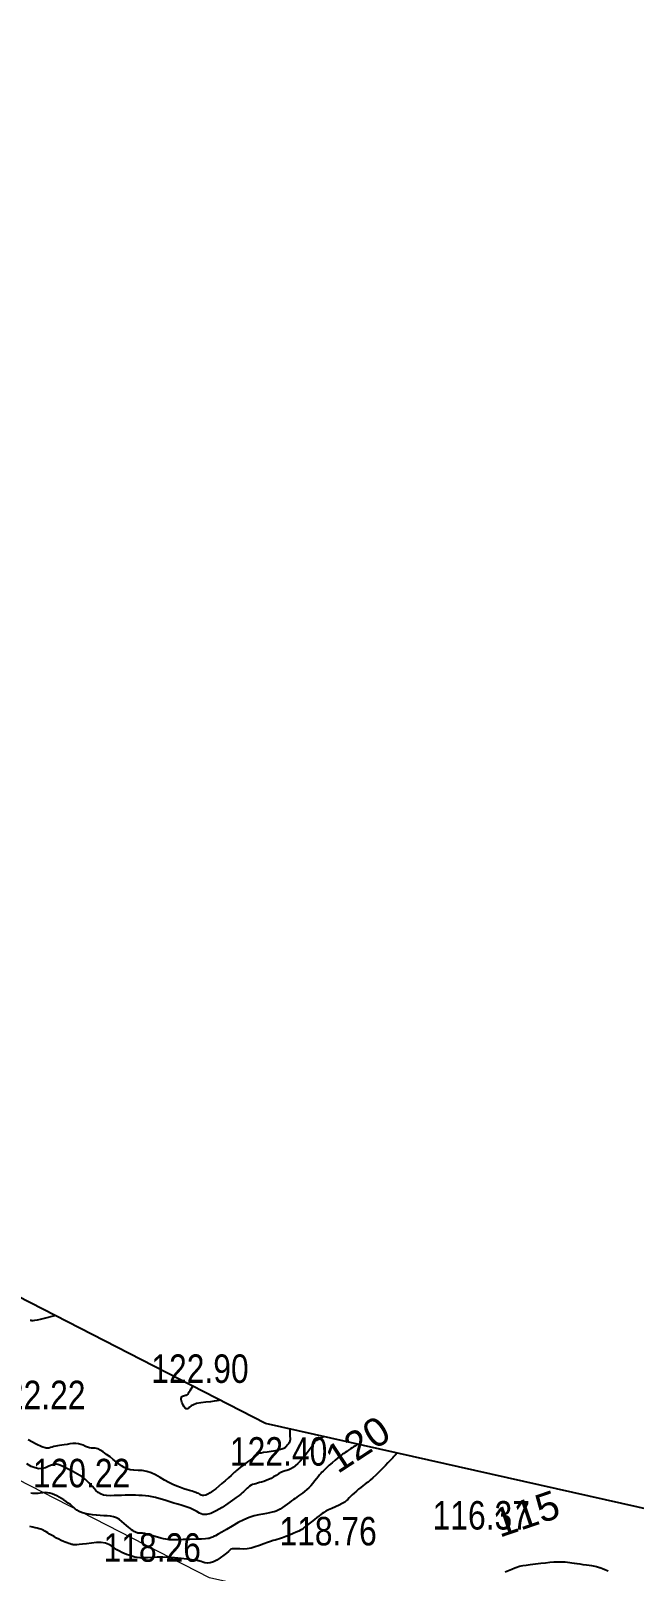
# Model space of a CAD drawing. Header units: metres. Extents: x 429565 to 431255, y 2472510 to 2473324.
# Drawn here: x 430944.5 to 431018.7, y 2472700 to 2472889.3 of the extents above; entities that cross this region are included whole.
import ezdxf
from ezdxf.enums import TextEntityAlignment as Align

# ---------------------------------------------------------------- set-up
doc = ezdxf.new("R2010")
doc.units = ezdxf.units.M
for name, color, linetype in [('Docao', 7, 'Continuous'), ('hanh nha', 6, 'Continuous'), ('MHBS_DongMuc', 3, 'Continuous'), ('RG', 3, 'Continuous')]:
    doc.layers.add(name, color=color, linetype=linetype)
doc.layers.add('PLine_74', color=74, linetype='Continuous', lineweight=0)
doc.styles.get("Standard").update_dxf_attribs({"font": 'arial.ttf'})
doc.linetypes.add('R_GIOI_TV', pattern='A,0,[133,ltypeshp.shx,S=0.04,R=0,X=-0.03,Y=0],-0.5', length=0.5)

# ---------------------------------------------------------------- blocks, each defined once
blk = doc.blocks.new('A$Ce915ad33')
at = {"layer": 'MHBS_DongMuc', "color": 8}
for points, elevation in [([(431015.45, 2472699.96), (431015.07, 2472700.12), (431014.78, 2472700.25), (431014.58, 2472700.33), (431014.46, 2472700.38), (431014.38, 2472700.4), (431014.28, 2472700.43), (431014.16, 2472700.46), (431014.02, 2472700.49), (431013.87, 2472700.53), (431013.68, 2472700.57), (431013.44, 2472700.61), (431013.14, 2472700.66), (431012.8, 2472700.71), (431012.41, 2472700.76), (431012.01, 2472700.82), (431011.64, 2472700.87), (431011.31, 2472700.92), (431011.01, 2472700.97), (431010.74, 2472701.01), (431010.48, 2472701.04), (431010.19, 2472701.07), (431009.88, 2472701.08), (431009.54, 2472701.09), (431009.18, 2472701.08), (431008.78, 2472701.06), (431008.31, 2472701.02), (431007.78, 2472700.97), (431007.18, 2472700.91), (431006.52, 2472700.82), (431005.89, 2472700.74), (431005.38, 2472700.67), (431004.99, 2472700.62), (431004.73, 2472700.57), (431004.58, 2472700.54), (431004.46, 2472700.5), (431004.26, 2472700.43), (431003.99, 2472700.33), (431003.64, 2472700.19), (431003.22, 2472700.02), (431002.8, 2472699.85)], 113), ([(430989.51, 2472714.49), (430989.33, 2472714.27), (430989.24, 2472714.17), (430989.13, 2472714.05), (430989, 2472713.91), (430988.84, 2472713.74), (430988.65, 2472713.53), (430988.4, 2472713.28), (430988.09, 2472712.97), (430987.74, 2472712.61), (430987.33, 2472712.2), (430986.92, 2472711.79), (430986.55, 2472711.45), (430986.23, 2472711.16), (430985.96, 2472710.93), (430985.74, 2472710.77), (430985.53, 2472710.62), (430985.31, 2472710.45), (430985.06, 2472710.25), (430984.8, 2472710.04), (430984.53, 2472709.81), (430984.25, 2472709.57), (430984.02, 2472709.35), (430983.81, 2472709.15), (430983.63, 2472708.97), (430983.49, 2472708.8), (430983.33, 2472708.64), (430983.09, 2472708.47), (430982.78, 2472708.29), (430982.4, 2472708.1), (430981.95, 2472707.89), (430981.5, 2472707.69), (430981.11, 2472707.51), (430980.78, 2472707.34), (430980.53, 2472707.2), (430980.33, 2472707.07), (430980.16, 2472706.93), (430979.94, 2472706.76), (430979.67, 2472706.55), (430979.37, 2472706.32), (430979.03, 2472706.05), (430978.69, 2472705.78), (430978.4, 2472705.55), (430978.16, 2472705.37), (430977.97, 2472705.22), (430977.83, 2472705.11), (430977.67, 2472705.01), (430977.44, 2472704.89), (430977.14, 2472704.75), (430976.77, 2472704.59), (430976.32, 2472704.4), (430975.85, 2472704.22), (430975.45, 2472704.07), (430975.09, 2472703.94), (430974.79, 2472703.85), (430974.54, 2472703.79), (430974.29, 2472703.73), (430973.97, 2472703.63), (430973.59, 2472703.5), (430973.15, 2472703.33), (430972.64, 2472703.14), (430972.11, 2472702.95), (430971.61, 2472702.81), (430971.12, 2472702.72), (430970.66, 2472702.68), (430970.21, 2472702.7), (430969.82, 2472702.73), (430969.51, 2472702.73), (430969.27, 2472702.72), (430969.12, 2472702.69), (430969.04, 2472702.63), (430968.97, 2472702.54), (430968.81, 2472702.39), (430968.56, 2472702.19), (430968.22, 2472701.93), (430967.8, 2472701.62), (430967.36, 2472701.32), (430966.95, 2472701.11), (430966.57, 2472700.98), (430966.23, 2472700.95), (430965.92, 2472701), (430965.66, 2472701.09), (430965.44, 2472701.16), (430965.28, 2472701.21), (430965.16, 2472701.25), (430965.09, 2472701.26), (430964.98, 2472701.28), (430964.71, 2472701.32), (430964.28, 2472701.37), (430963.71, 2472701.44), (430962.98, 2472701.53), (430962.19, 2472701.62), (430961.45, 2472701.67), (430960.74, 2472701.7), (430960.06, 2472701.69), (430959.43, 2472701.66), (430958.85, 2472701.62), (430958.35, 2472701.61), (430957.92, 2472701.62), (430957.57, 2472701.65), (430957.3, 2472701.71), (430957.06, 2472701.78), (430956.81, 2472701.86), (430956.55, 2472701.94), (430956.28, 2472702.04), (430956, 2472702.15), (430955.71, 2472702.28), (430955.41, 2472702.43), (430955.1, 2472702.61), (430954.79, 2472702.81), (430954.47, 2472703.04), (430954.11, 2472703.26), (430953.68, 2472703.4), (430953.18, 2472703.48), (430952.61, 2472703.49), (430951.98, 2472703.43), (430951.36, 2472703.35), (430950.86, 2472703.29), (430950.47, 2472703.24), (430950.18, 2472703.22), (430950.02, 2472703.21), (430949.91, 2472703.21), (430949.81, 2472703.22), (430949.71, 2472703.23), (430949.63, 2472703.24), (430949.55, 2472703.26), (430949.46, 2472703.28), (430949.34, 2472703.32), (430949.18, 2472703.38), (430948.99, 2472703.45), (430948.76, 2472703.54), (430948.52, 2472703.64), (430948.25, 2472703.76), (430947.98, 2472703.9), (430947.69, 2472704.05), (430947.38, 2472704.22), (430947.08, 2472704.39), (430946.82, 2472704.54), (430946.6, 2472704.68), (430946.41, 2472704.8), (430946.26, 2472704.9), (430946.11, 2472704.99), (430945.94, 2472705.07), (430945.75, 2472705.14), (430945.54, 2472705.19), (430945.31, 2472705.24), (430945.05, 2472705.29), (430944.75, 2472705.37), (430944.42, 2472705.48)], 119), ([(430984.68, 2472715.57), (430984.32, 2472715.34), (430984.18, 2472715.25), (430984.01, 2472715.13), (430983.8, 2472715), (430983.57, 2472714.85), (430983.34, 2472714.7), (430983.14, 2472714.56), (430982.97, 2472714.45), (430982.84, 2472714.36), (430982.75, 2472714.29), (430982.63, 2472714.2), (430982.46, 2472714.06), (430982.22, 2472713.86), (430981.93, 2472713.61), (430981.56, 2472713.3), (430981.2, 2472712.99), (430980.89, 2472712.71), (430980.64, 2472712.48), (430980.43, 2472712.28), (430980.29, 2472712.13), (430980.16, 2472711.98), (430980.01, 2472711.8), (430979.83, 2472711.58), (430979.63, 2472711.33), (430979.4, 2472711.04), (430979.17, 2472710.75), (430978.92, 2472710.48), (430978.67, 2472710.23), (430978.42, 2472709.99), (430978.16, 2472709.78), (430977.9, 2472709.58), (430977.66, 2472709.39), (430977.43, 2472709.22), (430977.2, 2472709.06), (430976.99, 2472708.91), (430976.78, 2472708.77), (430976.54, 2472708.6), (430976.29, 2472708.42), (430976.02, 2472708.22), (430975.74, 2472707.99), (430975.45, 2472707.78), (430975.17, 2472707.6), (430974.91, 2472707.46), (430974.66, 2472707.35), (430974.43, 2472707.28), (430974.17, 2472707.21), (430973.85, 2472707.14), (430973.47, 2472707.07), (430973.03, 2472706.98), (430972.52, 2472706.89), (430971.97, 2472706.76), (430971.36, 2472706.56), (430970.71, 2472706.28), (430970.02, 2472705.94), (430969.28, 2472705.52), (430968.57, 2472705.11), (430967.99, 2472704.77), (430967.54, 2472704.51), (430967.2, 2472704.33), (430966.99, 2472704.23), (430966.85, 2472704.17), (430966.72, 2472704.12), (430966.61, 2472704.07), (430966.52, 2472704.03), (430966.44, 2472704), (430966.29, 2472703.98), (430965.98, 2472703.95), (430965.5, 2472703.92), (430964.86, 2472703.9), (430964.06, 2472703.87), (430963.25, 2472703.85), (430962.57, 2472703.83), (430962.03, 2472703.83), (430961.62, 2472703.84), (430961.35, 2472703.86), (430961.12, 2472703.9), (430960.84, 2472703.96), (430960.49, 2472704.04), (430960.09, 2472704.16), (430959.62, 2472704.29), (430959.17, 2472704.43), (430958.79, 2472704.53), (430958.49, 2472704.6), (430958.26, 2472704.64), (430958.1, 2472704.64), (430957.99, 2472704.64), (430957.88, 2472704.64), (430957.78, 2472704.65), (430957.68, 2472704.66), (430957.58, 2472704.69), (430957.48, 2472704.72), (430957.37, 2472704.78), (430957.23, 2472704.86), (430957.08, 2472704.95), (430956.91, 2472705.07), (430956.72, 2472705.21), (430956.51, 2472705.38), (430956.27, 2472705.59), (430956, 2472705.82), (430955.71, 2472706.08), (430955.4, 2472706.33), (430955.06, 2472706.52), (430954.7, 2472706.66), (430954.32, 2472706.74), (430953.91, 2472706.77), (430953.49, 2472706.77), (430953.04, 2472706.8), (430952.59, 2472706.84), (430952.12, 2472706.9), (430951.63, 2472706.98), (430951.17, 2472707.07), (430950.77, 2472707.18), (430950.45, 2472707.31), (430950.18, 2472707.46), (430949.99, 2472707.62), (430949.81, 2472707.79), (430949.61, 2472707.97), (430949.39, 2472708.15), (430949.13, 2472708.34), (430948.86, 2472708.53), (430948.57, 2472708.72), (430948.28, 2472708.9), (430947.99, 2472709.07), (430947.71, 2472709.23), (430947.43, 2472709.37), (430947.14, 2472709.49), (430946.86, 2472709.58), (430946.57, 2472709.62), (430946.27, 2472709.63), (430945.98, 2472709.59), (430945.69, 2472709.55), (430945.42, 2472709.52), (430945.18, 2472709.5), (430944.96, 2472709.5), (430944.77, 2472709.51), (430944.51, 2472709.58)], 120), ([(430980.51, 2472716.51), (430980.46, 2472716.48), (430980.43, 2472716.46), (430980.39, 2472716.44), (430980.34, 2472716.41), (430980.27, 2472716.37), (430980.19, 2472716.32), (430980.1, 2472716.28), (430979.99, 2472716.22), (430979.87, 2472716.17), (430979.73, 2472716.11), (430979.61, 2472716.05), (430979.51, 2472716), (430979.43, 2472715.95), (430979.39, 2472715.9), (430979.38, 2472715.86), (430979.35, 2472715.79), (430979.28, 2472715.65), (430979.15, 2472715.45), (430978.97, 2472715.19), (430978.74, 2472714.86), (430978.48, 2472714.51), (430978.2, 2472714.16), (430977.92, 2472713.83), (430977.63, 2472713.51), (430977.32, 2472713.21), (430977.02, 2472712.93), (430976.74, 2472712.71), (430976.48, 2472712.54), (430976.23, 2472712.43), (430976, 2472712.36), (430975.77, 2472712.31), (430975.52, 2472712.22), (430975.25, 2472712.1), (430974.96, 2472711.94), (430974.66, 2472711.75), (430974.35, 2472711.55), (430974.04, 2472711.38), (430973.74, 2472711.23), (430973.45, 2472711.1), (430973.16, 2472711.01), (430972.88, 2472710.92), (430972.62, 2472710.85), (430972.38, 2472710.78), (430972.16, 2472710.72), (430971.96, 2472710.67), (430971.77, 2472710.61), (430971.59, 2472710.53), (430971.41, 2472710.43), (430971.25, 2472710.31), (430971.1, 2472710.17), (430970.95, 2472710.02), (430970.8, 2472709.88), (430970.64, 2472709.73), (430970.49, 2472709.59), (430970.33, 2472709.45), (430970.11, 2472709.27), (430969.77, 2472709.01), (430969.3, 2472708.69), (430968.72, 2472708.28), (430968.02, 2472707.81), (430967.3, 2472707.37), (430966.66, 2472707.07), (430966.11, 2472706.93), (430965.65, 2472706.93), (430965.27, 2472707.09), (430964.92, 2472707.31), (430964.52, 2472707.51), (430964.09, 2472707.7), (430963.62, 2472707.88), (430963.1, 2472708.04), (430962.58, 2472708.2), (430962.08, 2472708.35), (430961.6, 2472708.5), (430961.13, 2472708.65), (430960.69, 2472708.79), (430960.26, 2472708.92), (430959.84, 2472709.03), (430959.42, 2472709.12), (430959.01, 2472709.19), (430958.61, 2472709.24), (430958.2, 2472709.27), (430957.8, 2472709.29), (430957.39, 2472709.31), (430956.97, 2472709.31), (430956.55, 2472709.31), (430956.12, 2472709.3), (430955.68, 2472709.29), (430955.23, 2472709.28), (430954.77, 2472709.27), (430954.3, 2472709.25), (430953.84, 2472709.27), (430953.44, 2472709.33), (430953.09, 2472709.46), (430952.79, 2472709.64), (430952.53, 2472709.87), (430952.31, 2472710.13), (430952.09, 2472710.37), (430951.87, 2472710.6), (430951.66, 2472710.82), (430951.46, 2472711.03), (430951.25, 2472711.23), (430951.02, 2472711.41), (430950.78, 2472711.59), (430950.53, 2472711.75), (430950.26, 2472711.91), (430949.98, 2472712.06), (430949.68, 2472712.22), (430949.37, 2472712.38), (430949.04, 2472712.55), (430948.69, 2472712.73), (430948.36, 2472712.88), (430948.08, 2472713.01), (430947.85, 2472713.09), (430947.66, 2472713.13), (430947.52, 2472713.14), (430947.38, 2472713.11), (430947.19, 2472713.06), (430946.95, 2472712.97), (430946.66, 2472712.85), (430946.32, 2472712.69), (430945.94, 2472712.58), (430945.52, 2472712.57), (430945.06, 2472712.66), (430944.56, 2472712.85), (430944.02, 2472713.15)], 121), ([(430976.35, 2472717.45), (430976.36, 2472716.69), (430976.36, 2472716.51), (430976.37, 2472716.35), (430976.37, 2472716.22), (430976.37, 2472716.12), (430976.36, 2472716.04), (430976.34, 2472715.94), (430976.3, 2472715.85), (430976.25, 2472715.75), (430976.18, 2472715.64), (430976.11, 2472715.54), (430976.02, 2472715.44), (430975.94, 2472715.34), (430975.85, 2472715.24), (430975.76, 2472715.15), (430975.62, 2472715.06), (430975.38, 2472714.97), (430975.05, 2472714.88), (430974.61, 2472714.78), (430974.07, 2472714.69), (430973.55, 2472714.6), (430973.13, 2472714.54), (430972.84, 2472714.49), (430972.66, 2472714.46), (430972.59, 2472714.46), (430972.58, 2472714.46), (430972.58, 2472714.47), (430972.57, 2472714.47), (430972.57, 2472714.47), (430972.57, 2472714.47), (430972.57, 2472714.48), (430972.57, 2472714.48), (430972.56, 2472714.48), (430972.56, 2472714.48), (430972.56, 2472714.48), (430972.56, 2472714.48), (430972.55, 2472714.48), (430972.54, 2472714.48), (430972.53, 2472714.47), (430972.52, 2472714.46), (430972.5, 2472714.46), (430972.49, 2472714.45), (430972.48, 2472714.44), (430972.48, 2472714.42), (430972.47, 2472714.41), (430972.42, 2472714.36), (430972.26, 2472714.23), (430972, 2472714.03), (430971.63, 2472713.75), (430971.16, 2472713.39), (430970.69, 2472713.03), (430970.3, 2472712.74), (430970, 2472712.5), (430969.79, 2472712.33), (430969.67, 2472712.23), (430969.56, 2472712.12), (430969.38, 2472711.96), (430969.13, 2472711.73), (430968.81, 2472711.44), (430968.42, 2472711.09), (430968.01, 2472710.73), (430967.61, 2472710.4), (430967.24, 2472710.11), (430966.9, 2472709.85), (430966.57, 2472709.62), (430966.28, 2472709.44), (430966.02, 2472709.32), (430965.8, 2472709.26), (430965.61, 2472709.26), (430965.45, 2472709.33), (430965.31, 2472709.41), (430965.15, 2472709.5), (430964.97, 2472709.58), (430964.78, 2472709.65), (430964.57, 2472709.72), (430964.33, 2472709.79), (430964.04, 2472709.88), (430963.72, 2472709.98), (430963.34, 2472710.1), (430962.92, 2472710.24), (430962.47, 2472710.4), (430961.99, 2472710.61), (430961.49, 2472710.86), (430960.96, 2472711.16), (430960.41, 2472711.5), (430959.85, 2472711.82), (430959.3, 2472712.07), (430958.76, 2472712.24), (430958.22, 2472712.34), (430957.7, 2472712.36), (430957.2, 2472712.37), (430956.75, 2472712.43), (430956.34, 2472712.55), (430955.98, 2472712.71), (430955.66, 2472712.92), (430955.35, 2472713.17), (430955.02, 2472713.43), (430954.65, 2472713.71), (430954.26, 2472714.01), (430953.84, 2472714.33), (430953.43, 2472714.62), (430953.06, 2472714.84), (430952.74, 2472715), (430952.45, 2472715.09), (430952.21, 2472715.11), (430951.98, 2472715.11), (430951.74, 2472715.15), (430951.49, 2472715.21), (430951.23, 2472715.31), (430950.96, 2472715.44), (430950.68, 2472715.56), (430950.37, 2472715.64), (430950.04, 2472715.68), (430949.7, 2472715.67), (430949.33, 2472715.62), (430948.97, 2472715.55), (430948.64, 2472715.49), (430948.34, 2472715.44), (430948.06, 2472715.4), (430947.82, 2472715.37), (430947.6, 2472715.34), (430947.37, 2472715.29), (430947.16, 2472715.23), (430946.94, 2472715.16), (430946.73, 2472715.07), (430946.42, 2472715.07), (430945.89, 2472715.24), (430945.16, 2472715.59), (430944.21, 2472716.12)], 122), ([(430944.46, 2472730.82), (430944.55, 2472730.81), (430944.65, 2472730.79), (430944.8, 2472730.79), (430945.02, 2472730.82), (430945.33, 2472730.87), (430945.72, 2472730.96), (430946.19, 2472731.07), (430947.47, 2472731.4)], 122), ([(430967.71, 2472721.01), (430967.6, 2472720.93), (430967.39, 2472720.89), (430967.06, 2472720.85), (430966.6, 2472720.79), (430966.01, 2472720.73), (430965.4, 2472720.66), (430964.9, 2472720.56), (430964.51, 2472720.43), (430964.22, 2472720.29), (430964.03, 2472720.12), (430963.9, 2472719.98), (430963.77, 2472719.91), (430963.63, 2472719.92), (430963.5, 2472720.01), (430963.38, 2472720.18), (430963.26, 2472720.38), (430963.16, 2472720.57), (430963.09, 2472720.75), (430963.03, 2472720.91), (430963, 2472721.07), (430962.99, 2472721.21), (430963.02, 2472721.33), (430963.08, 2472721.42), (430963.17, 2472721.49), (430963.29, 2472721.54), (430963.42, 2472721.57), (430963.53, 2472721.6), (430963.61, 2472721.62), (430963.68, 2472721.64), (430963.72, 2472721.65), (430963.76, 2472721.68), (430963.82, 2472721.74), (430963.9, 2472721.85), (430964, 2472722), (430964.12, 2472722.18), (430964.44, 2472722.69)], 123)]:
    blk.add_lwpolyline(points, dxfattribs=dict(at, elevation=elevation))
at = {"layer": 'PLine_74', "color": 8, "flags": 128}
for points in [[(430513.54, 2472748.35), (430684.57, 2472710.27), (430825.15, 2472620.9), (431016.18, 2472539.52), (431216.96, 2472528.18), (431248.4, 2472665.71), (431122.68, 2472684.57), (430973.35, 2472718.12), (430847.53, 2472782.65), (430755.16, 2472869.51), (430572.78, 2472900.71)], [(430518.91, 2472767.64), (430692.33, 2472729.03), (430834.49, 2472638.66), (431019.02, 2472560.05), (431209.35, 2472584.54), (431224.1, 2472649.13), (431119, 2472664.89), (430966.49, 2472699.16), (430835.89, 2472766.14), (430745.85, 2472850.81), (430566.44, 2472881.51)], [(430518.91, 2472767.64), (430692.33, 2472729.03), (430834.49, 2472638.66), (431019.02, 2472560.05), (431209.35, 2472584.54), (431224.1, 2472649.13), (431119, 2472664.89), (430966.49, 2472699.16), (430835.89, 2472766.14), (430745.85, 2472850.81), (430566.44, 2472881.51)]]:
    blk.add_lwpolyline(points, dxfattribs=at)
at = {"layer": 'RG', "color": 8, "linetype": 'R_GIOI_TV', "ltscale": 3}
blk.add_lwpolyline([(431066.96, 2472697.09), (430973.35, 2472718.12), (430935.25, 2472737.66), (430918.61, 2472722.51), (430898.08, 2472704.39), (430890.63, 2472699.72)], dxfattribs=at)
at = {"layer": 'Docao', "color": 8, "width": 0.8}
for s, p in [('122.90', (430959.33, 2472723.11)), ('122.22', (430939.28, 2472719.88)), ('122.40', (430968.99, 2472712.94)), ('120.22', (430944.78, 2472710.28)), ('116.37', (430993.89, 2472705.09)), ('118.76', (430975.07, 2472703.14)), ('118.26', (430953.46, 2472701.13))]:
    blk.add_text(s, height=3.5, dxfattribs=at).set_placement(p)
at = {"layer": 'MHBS_DongMuc', "color": 8}
for s, rotation, p in [('120', 33.1723, (430984.68, 2472715.57, 120)), ('115', 18.8869, (431005.42, 2472707.02, 115))]:
    blk.add_text(s, height=3.5, rotation=rotation, dxfattribs=at).set_placement(p, align=Align.MIDDLE)

msp = doc.modelspace()

# ---------------------------------------------------------------- block references
at = {"layer": 'hanh nha'}
msp.add_blockref('A$Ce915ad33', (0, 0), dxfattribs=at)

doc.saveas('drawing.dxf')
